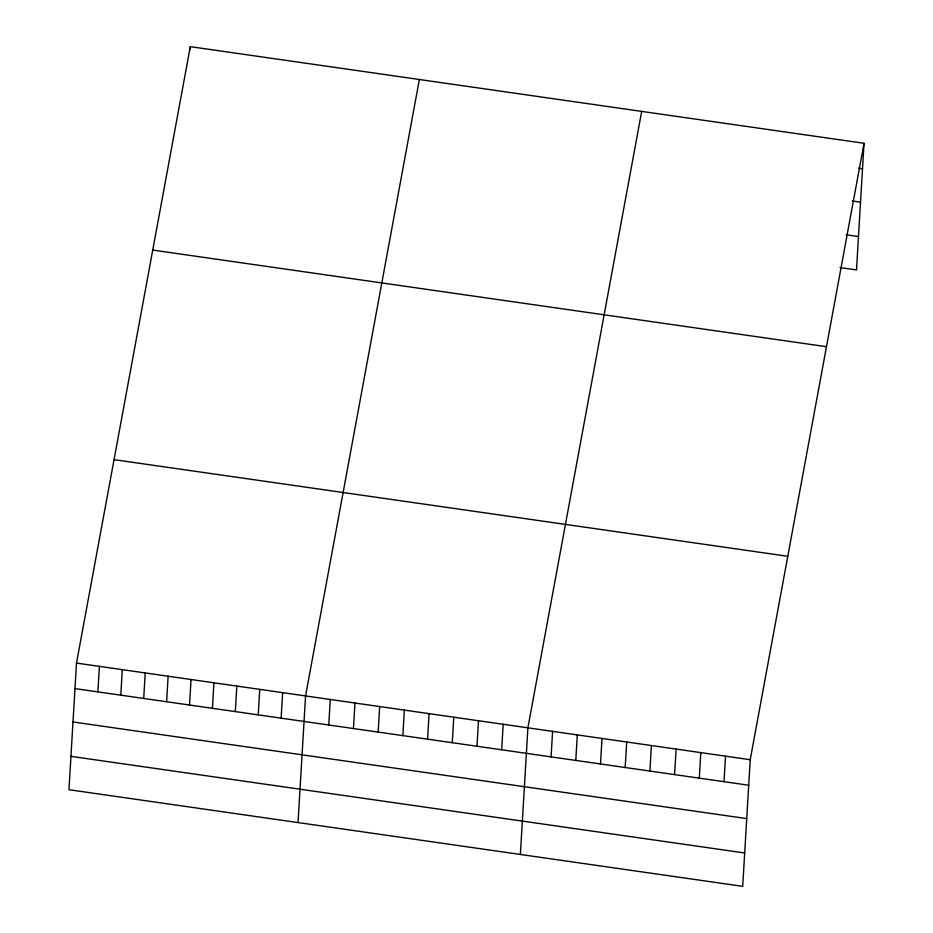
<?xml version="1.0" encoding="UTF-8"?>
<svg xmlns="http://www.w3.org/2000/svg" width="933" height="933" viewBox="0 0 933 933"><rect width="100%" height="100%" fill="white"/><g stroke="black" fill="none" stroke-linecap="round" stroke-linejoin="round"><path stroke-width="1.4" d="M76.494 663.083L68.972 789.715L742.703 886.35L750.225 759.707L864.028 143.285L190.297 46.65L76.494 663.083L750.225 759.707M97.883 691.878L99.399 666.36M120.789 695.167L122.305 669.649M143.705 698.455L145.221 672.938M190.134 49.484L190.297 46.65M166.61 701.733L168.127 676.227M189.516 705.021L191.032 679.504M212.421 708.31L213.937 682.793M235.326 711.599L236.842 686.082M258.231 714.876L259.747 689.359M281.136 718.165L282.652 692.648M298.035 822.568L305.558 695.936L419.372 79.503M328.754 724.988L330.27 699.482M353.455 728.533L354.972 703.015M378.157 732.078L379.673 706.561M402.858 735.624L404.374 710.106M427.559 739.169L429.075 713.652M452.272 742.715L453.788 717.197M476.973 746.248L478.489 720.731M501.674 749.794L503.19 724.276M520.369 854.465L527.891 727.822L641.694 111.389M551.076 756.885L552.593 731.367M575.789 760.43L577.294 734.912M600.49 763.964L602.007 738.458M625.192 767.509L626.708 741.992M649.893 771.055L651.409 745.537M674.594 774.6L676.11 749.082M699.295 778.145L700.811 752.628M724.008 781.679L725.524 756.173M864.028 143.285L856.506 269.917L840.038 267.561M858.395 168.208L862.512 168.803M852.295 200.992L860.529 202.169M846.138 234.778L858.488 236.55M152.744 250.067L826.475 346.703M114.048 459.654L787.779 556.29M74.978 688.601L748.709 785.224M72.996 721.967L746.727 818.603M70.955 756.348L744.686 852.984"/></g></svg>
